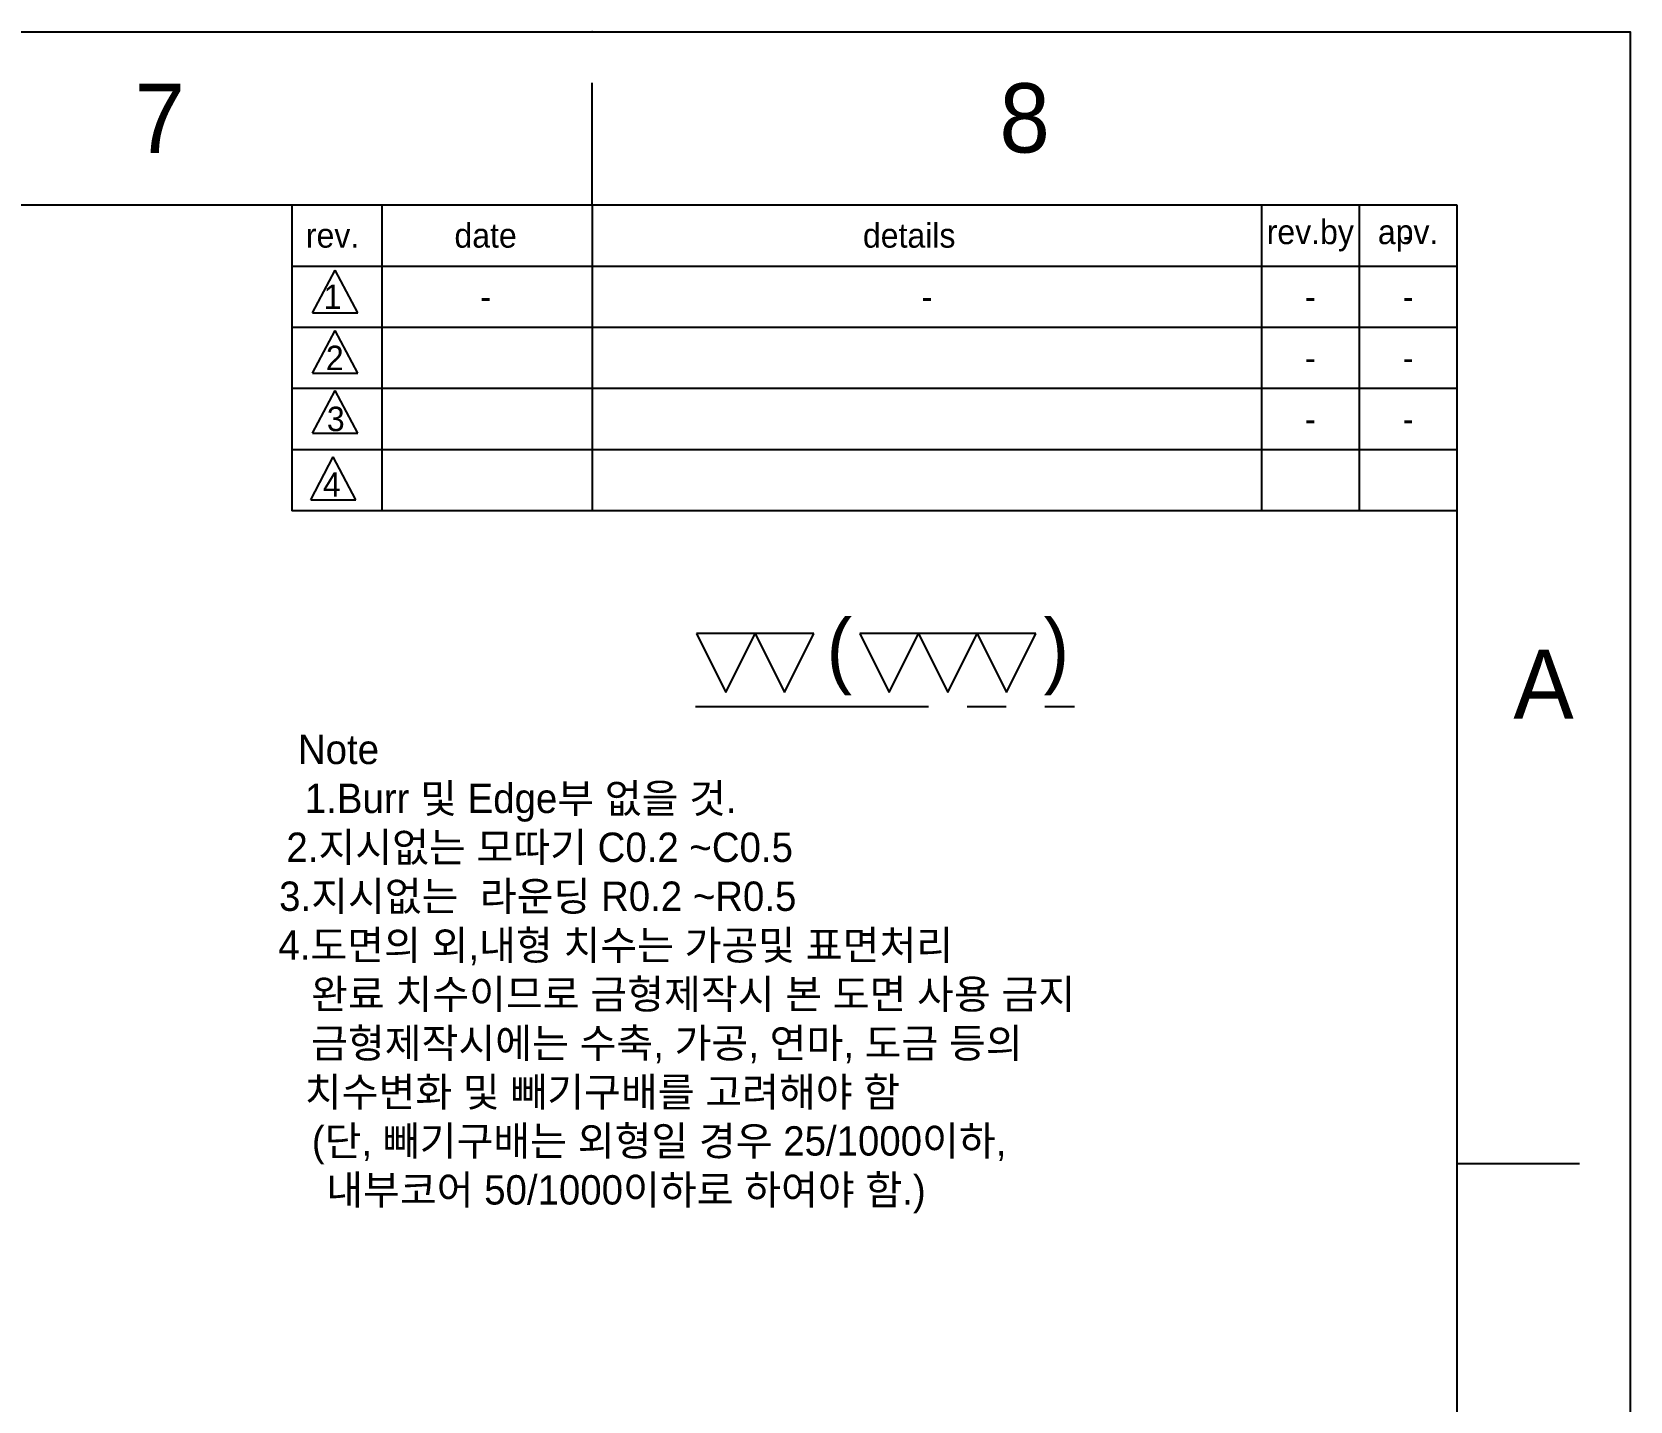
# Model space of a CAD drawing. Extents: x 13222 to 13816, y -23073 to -22653.
# Drawn here: x 13685.1 to 13815.8, y -22765.2 to -22653.2 of the extents above; entities that cross this region are included whole.
import ezdxf

# ---------------------------------------------------------------- set-up
doc = ezdxf.new("R2010")
doc.units = 0
doc.header["$MEASUREMENT"] = 0
doc.linetypes.add('CENTER2', pattern=[28.575, 19.05, -3.175, 3.175, -3.175])
doc.layers.get('0').update_dxf_attribs({"linetype": 'CONTINUOUS'})
for name, color, linetype in [('2', 1, 'CENTER2'), ('FORM', 7, 'CONTINUOUS'), ('TEXT', 2, 'CONTINUOUS')]:
    doc.layers.add(name, color=color, linetype=linetype)
doc.styles.get("Standard").update_dxf_attribs({"font": 'Gulim.ttf'})

msp = doc.modelspace()

# ---------------------------------------------------------------- linework, layer by layer
for p, q in [((13730.9, -22667.38), (13730.9, -22657.38)), ((13801.61, -22667.38), (13235.95, -22667.38)), ((13801.61, -23059.09), (13801.61, -22667.38)), ((13801.61, -22745.72), (13811.61, -22745.72))]:
    msp.add_line(p, q)
msp.add_lwpolyline([(13221.81, -22653.23), (13815.75, -22653.23), (13815.75, -23073.23), (13221.81, -23073.23)], close=True)
for p in [(13730.9, -22653.23), (13801.61, -22745.72)]:
    msp.add_point(p)
at = {"layer": '2', "color": 2}
for p, q in [((13744.23, -22702.42), (13739.43, -22702.42)), ((13739.43, -22702.42), (13741.83, -22707.22)), ((13741.83, -22707.22), (13744.23, -22702.42)), ((13749.03, -22702.42), (13744.23, -22702.42)), ((13744.23, -22702.42), (13746.63, -22707.22)), ((13746.63, -22707.22), (13749.03, -22702.42)), ((13757.58, -22702.42), (13752.78, -22702.42)), ((13752.78, -22702.42), (13755.18, -22707.22)), ((13755.18, -22707.22), (13757.58, -22702.42)), ((13762.38, -22702.42), (13757.58, -22702.42)), ((13757.58, -22702.42), (13759.98, -22707.22)), ((13759.98, -22707.22), (13762.38, -22702.42)), ((13767.18, -22702.42), (13762.38, -22702.42)), ((13762.38, -22702.42), (13764.78, -22707.22)), ((13764.78, -22707.22), (13767.18, -22702.42)), ((13739.34, -22708.38), (13770.33, -22708.38))]:
    msp.add_line(p, q, dxfattribs=at)
at = {"layer": 'FORM'}
for p, q in [((13706.34, -22667.38), (13706.34, -22692.38)), ((13713.72, -22667.38), (13713.72, -22692.38)), ((13730.9, -22667.38), (13730.9, -22692.38)), ((13785.61, -22667.38), (13785.61, -22692.38)), ((13793.61, -22667.38), (13793.61, -22692.38)), ((13706.34, -22672.38), (13801.61, -22672.38)), ((13801.61, -22677.38), (13706.34, -22677.38)), ((13801.61, -22682.38), (13706.34, -22682.38)), ((13801.61, -22687.38), (13706.34, -22687.38)), ((13801.61, -22692.38), (13706.34, -22692.38))]:
    msp.add_line(p, q, dxfattribs=at)
at = {"layer": 'TEXT'}
for p, q in [((13708.05, -22676.19), (13709.9, -22672.7)), ((13711.75, -22676.19), (13709.9, -22672.7)), ((13708.05, -22676.19), (13711.75, -22676.19)), ((13708.05, -22681.13), (13709.9, -22677.64)), ((13711.75, -22681.13), (13709.9, -22677.64)), ((13708.05, -22681.13), (13711.75, -22681.13)), ((13708.05, -22686.04), (13709.9, -22682.55)), ((13711.75, -22686.04), (13709.9, -22682.55)), ((13708.05, -22686.04), (13711.75, -22686.04)), ((13707.89, -22691.47), (13709.74, -22687.97)), ((13711.59, -22691.47), (13709.74, -22687.97)), ((13707.89, -22691.47), (13711.59, -22691.47))]:
    msp.add_line(p, q, dxfattribs=at)

# ---------------------------------------------------------------- texts
at = {"char_height": 5.66, "attachment_point": 5}
for s, width, insert in [('7', 50, (13695.55, -22660.3)), ('8', 50, (13766.26, -22660.3)), ('A', 10, (13808.68, -22706.55))]:
    msp.add_mtext_dynamic_manual_height_columns(s, width=width, gutter_width=12.5, heights=[0], dxfattribs=dict(at, insert=insert))
at = {"layer": '2', "color": 2, "char_height": 4.8, "attachment_point": 5}
for s, insert in [('(', (13751.11, -22704.35)), (')', (13768.85, -22704.35))]:
    msp.add_mtext(s, dxfattribs=dict(at, insert=insert))
at = {"layer": 'TEXT'}
for s, width, insert, char_height, attachment_point in [('rev.', 5, (13709.68, -22669.88), 2, 5), ('date', 16, (13722.19, -22669.88), 2, 5), ('details', 45, (13756.82, -22669.88), 2, 5), ('rev.by', 8, (13789.61, -22669.88), 2, 5), ('apv.', 8, (13797.61, -22669.88), 2, 5), ('-', 8, (13797.61, -22669.88), 2, 5), ('1', 5, (13709.68, -22674.88), 2, 5), ('-', 16, (13722.19, -22674.88), 2, 5), ('{\\fGulim|b0|i0|c129|p50;-}', 45, (13758.27, -22674.88), 2, 5), ('-', 8, (13789.61, -22674.88), 2, 5), ('-', 8, (13797.61, -22674.88), 2, 5), ('2', 5, (13709.86, -22679.88), 2, 5), ('-', 8, (13789.61, -22679.88), 2, 5), ('-', 8, (13797.61, -22679.88), 2, 5), ('3', 5, (13709.94, -22684.88), 2, 5), ('-', 8, (13789.61, -22684.88), 2, 5), ('-', 8, (13797.61, -22684.88), 2, 5), ('4', 5, (13709.62, -22690.22), 2, 5), ('{\\W9.3512; }Note\\P          1.Burr 및 Edge부 없을 것.\\P{\\W8.2709; }2.지시없는 모따기 C0.2 ~C0.5\\P{\\W7.5891; }3.지시없는  라운딩 R0.2 ~R0.5\\P{\\W7.5154; }4.도면의 외,내형 치수는 가공및 표면처리\\P{\\W4.58511; }      완료 치수이므로 금형제작시 본 도면 사용 금지\\P{\\W8.58218; }  금형제작시에는 수축, 가공, 연마, 도금 등의\\P          치수변화 및 빼기구배를 고려해야 함\\P{\\W9.65842; } (단, 빼기구배는 외형일 경우 25/1000이하,\\P            내부코어 50/1000이하로 하여야 함.)', 82.7186, (13698.69, -22710.68), 2.4, 1)]:
    msp.add_mtext_dynamic_manual_height_columns(s, width=width, gutter_width=12.5, heights=[0], dxfattribs=dict(at, insert=insert, char_height=char_height, attachment_point=attachment_point))

doc.saveas('drawing.dxf')
